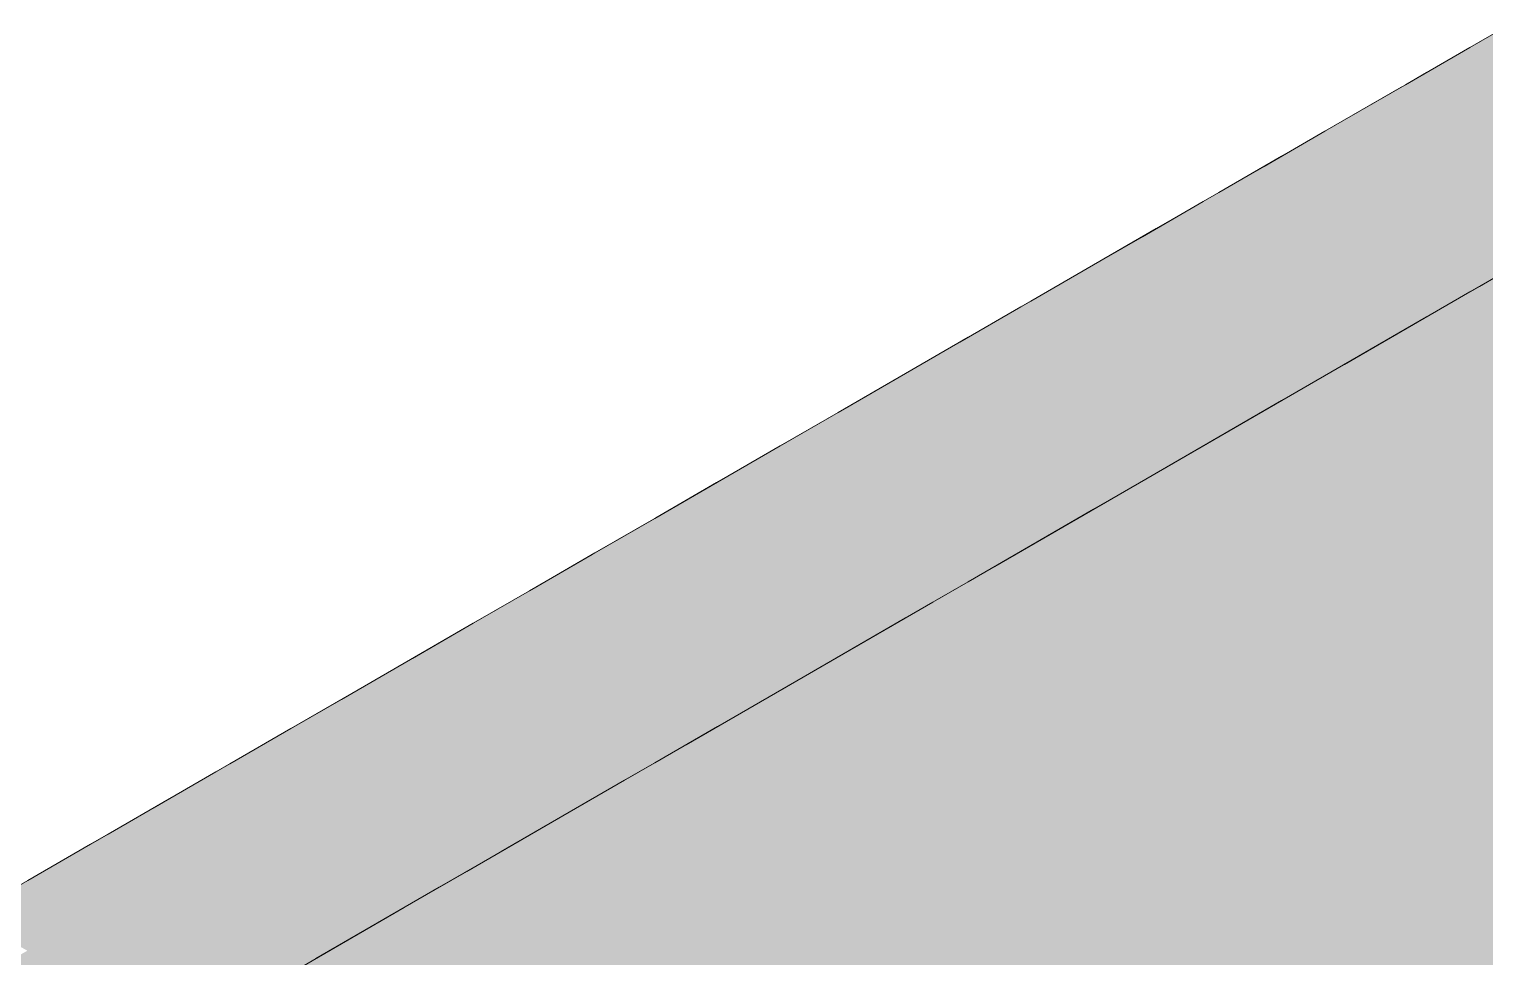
# Model space of a CAD drawing. Header units: metres. Extents: x 349021 to 349543, y 9281040 to 9281959.
# Drawn here: x 349202.327 to 349202.922, y 9281044.783 to 9281045.163 of the extents above; entities that cross this region are included whole.
import ezdxf

# ---------------------------------------------------------------- set-up
doc = ezdxf.new("R2010")
doc.units = ezdxf.units.M
doc.header["$LTSCALE"] = 0.25
doc.layers.add('ISO-3D', color=7, linetype='CONTINUOUS', lineweight=13)
doc.layers.add('ISO-3D-ARISTAS', color=250, linetype='CONTINUOUS', lineweight=13)

msp = doc.modelspace()

# ---------------------------------------------------------------- linework, layer by layer
at = {"layer": 'ISO-3D', "true_color": 0x8e8d88}
for points in [[(349202.94189, 9281045.145), (349202.91623, 9281045.13019), (349202.94189, 9281045.17), (349202.91623, 9281045.15519)], [(349202.91623, 9281045.13019), (349202.89057, 9281045.11537), (349202.91623, 9281045.15519), (349202.89057, 9281045.14037)], [(349202.94189, 9281045.12), (349202.91623, 9281045.10519), (349202.94189, 9281045.145), (349202.91623, 9281045.13019)], [(349202.89057, 9281045.11537), (349202.86491, 9281045.10056), (349202.89057, 9281045.14037), (349202.86491, 9281045.12556)], [(349202.91623, 9281045.10519), (349202.89057, 9281045.09037), (349202.91623, 9281045.13019), (349202.89057, 9281045.11537)], [(349202.86491, 9281045.10056), (349202.83925, 9281045.08574), (349202.86491, 9281045.12556), (349202.83925, 9281045.11074)], [(349202.94189, 9281045.095), (349202.91623, 9281045.08019), (349202.94189, 9281045.12), (349202.91623, 9281045.10519)], [(349202.89057, 9281045.09037), (349202.86491, 9281045.07556), (349202.89057, 9281045.11537), (349202.86491, 9281045.10056)], [(349202.83925, 9281045.08574), (349202.81359, 9281045.07093), (349202.83925, 9281045.11074), (349202.81359, 9281045.09593)], [(349202.86491, 9281045.07556), (349202.83925, 9281045.06074), (349202.86491, 9281045.10056), (349202.83925, 9281045.08574)], [(349202.91623, 9281045.08019), (349202.89057, 9281045.06537), (349202.91623, 9281045.10519), (349202.89057, 9281045.09037)], [(349202.81359, 9281045.07093), (349202.78793, 9281045.05611), (349202.81359, 9281045.09593), (349202.78793, 9281045.08111)], [(349202.94189, 9281045.07), (349202.91623, 9281045.05519), (349202.94189, 9281045.095), (349202.91623, 9281045.08019)], [(349202.89057, 9281045.06537), (349202.86491, 9281045.05056), (349202.89057, 9281045.09037), (349202.86491, 9281045.07556)], [(349202.83925, 9281045.06074), (349202.81359, 9281045.04593), (349202.83925, 9281045.08574), (349202.81359, 9281045.07093)], [(349202.78793, 9281045.05611), (349202.76227, 9281045.0413), (349202.78793, 9281045.08111), (349202.76227, 9281045.0663)], [(349202.91623, 9281045.05519), (349202.89057, 9281045.04037), (349202.91623, 9281045.08019), (349202.89057, 9281045.06537)], [(349202.81359, 9281045.04593), (349202.78793, 9281045.03111), (349202.81359, 9281045.07093), (349202.78793, 9281045.05611)], [(349202.86491, 9281045.05056), (349202.83925, 9281045.03574), (349202.86491, 9281045.07556), (349202.83925, 9281045.06074)], [(349202.76227, 9281045.0413), (349202.73661, 9281045.02648), (349202.76227, 9281045.0663), (349202.73661, 9281045.05148)], [(349202.89057, 9281045.04037), (349202.86491, 9281045.02556), (349202.89057, 9281045.06537), (349202.86491, 9281045.05056)], [(349202.83925, 9281045.03574), (349202.81359, 9281045.02093), (349202.83925, 9281045.06074), (349202.81359, 9281045.04593)], [(349202.78793, 9281045.03111), (349202.76227, 9281045.0163), (349202.78793, 9281045.05611), (349202.76227, 9281045.0413)], [(349202.73661, 9281045.02648), (349202.71095, 9281045.01167), (349202.73661, 9281045.05148), (349202.71095, 9281045.03667)], [(349202.81359, 9281045.02093), (349202.78793, 9281045.00611), (349202.81359, 9281045.04593), (349202.78793, 9281045.03111)], [(349202.86491, 9281045.02556), (349202.83925, 9281045.01074), (349202.86491, 9281045.05056), (349202.83925, 9281045.03574)], [(349202.76227, 9281045.0163), (349202.73661, 9281045.00148), (349202.76227, 9281045.0413), (349202.73661, 9281045.02648)], [(349202.71095, 9281045.01167), (349202.68529, 9281044.99685), (349202.71095, 9281045.03667), (349202.68529, 9281045.02185)], [(349202.83925, 9281045.01074), (349202.81359, 9281044.99593), (349202.83925, 9281045.03574), (349202.81359, 9281045.02093)], [(349202.78793, 9281045.00611), (349202.76227, 9281044.9913), (349202.78793, 9281045.03111), (349202.76227, 9281045.0163)], [(349202.73661, 9281045.00148), (349202.71095, 9281044.98667), (349202.73661, 9281045.02648), (349202.71095, 9281045.01167)], [(349202.68529, 9281044.99685), (349202.65963, 9281044.98204), (349202.68529, 9281045.02185), (349202.65963, 9281045.00704)], [(349202.76227, 9281044.9913), (349202.73661, 9281044.97648), (349202.76227, 9281045.0163), (349202.73661, 9281045.00148)], [(349202.81359, 9281044.99593), (349202.78793, 9281044.98111), (349202.81359, 9281045.02093), (349202.78793, 9281045.00611)], [(349202.71095, 9281044.98667), (349202.68529, 9281044.97185), (349202.71095, 9281045.01167), (349202.68529, 9281044.99685)], [(349202.65963, 9281044.98204), (349202.63397, 9281044.96722), (349202.65963, 9281045.00704), (349202.63397, 9281044.99222)], [(349202.78793, 9281044.98111), (349202.76227, 9281044.9663), (349202.78793, 9281045.00611), (349202.76227, 9281044.9913)], [(349202.73661, 9281044.97648), (349202.71095, 9281044.96167), (349202.73661, 9281045.00148), (349202.71095, 9281044.98667)], [(349202.68529, 9281044.97185), (349202.65963, 9281044.95704), (349202.68529, 9281044.99685), (349202.65963, 9281044.98204)], [(349202.63397, 9281044.96722), (349202.60831, 9281044.95241), (349202.63397, 9281044.99222), (349202.60831, 9281044.97741)], [(349202.71095, 9281044.96167), (349202.68529, 9281044.94685), (349202.71095, 9281044.98667), (349202.68529, 9281044.97185)], [(349202.76227, 9281044.9663), (349202.73661, 9281044.95148), (349202.76227, 9281044.9913), (349202.73661, 9281044.97648)], [(349202.65963, 9281044.95704), (349202.63397, 9281044.94222), (349202.65963, 9281044.98204), (349202.63397, 9281044.96722)], [(349202.60831, 9281044.95241), (349202.58265, 9281044.93759), (349202.60831, 9281044.97741), (349202.58265, 9281044.96259)], [(349202.73661, 9281044.95148), (349202.71095, 9281044.93667), (349202.73661, 9281044.97648), (349202.71095, 9281044.96167)], [(349202.68529, 9281044.94685), (349202.65963, 9281044.93204), (349202.68529, 9281044.97185), (349202.65963, 9281044.95704)], [(349202.58265, 9281044.93759), (349202.55699, 9281044.92278), (349202.58265, 9281044.96259), (349202.55699, 9281044.94778)], [(349202.63397, 9281044.94222), (349202.60831, 9281044.92741), (349202.63397, 9281044.96722), (349202.60831, 9281044.95241)], [(349202.65963, 9281044.93204), (349202.63397, 9281044.91722), (349202.65963, 9281044.95704), (349202.63397, 9281044.94222)], [(349202.71095, 9281044.93667), (349202.68529, 9281044.92185), (349202.71095, 9281044.96167), (349202.68529, 9281044.94685)], [(349202.60831, 9281044.92741), (349202.58265, 9281044.91259), (349202.60831, 9281044.95241), (349202.58265, 9281044.93759)], [(349202.55699, 9281044.92278), (349202.53133, 9281044.90796), (349202.55699, 9281044.94778), (349202.53133, 9281044.93296)], [(349202.68529, 9281044.92185), (349202.65963, 9281044.90704), (349202.68529, 9281044.94685), (349202.65963, 9281044.93204)], [(349202.63397, 9281044.91722), (349202.60831, 9281044.90241), (349202.63397, 9281044.94222), (349202.60831, 9281044.92741)], [(349202.53133, 9281044.90796), (349202.50567, 9281044.89315), (349202.53133, 9281044.93296), (349202.50567, 9281044.91815)], [(349202.58265, 9281044.91259), (349202.55699, 9281044.89778), (349202.58265, 9281044.93759), (349202.55699, 9281044.92278)], [(349202.60831, 9281044.90241), (349202.58265, 9281044.88759), (349202.60831, 9281044.92741), (349202.58265, 9281044.91259)], [(349202.65963, 9281044.90704), (349202.63397, 9281044.89222), (349202.65963, 9281044.93204), (349202.63397, 9281044.91722)], [(349202.55699, 9281044.89778), (349202.53133, 9281044.88296), (349202.55699, 9281044.92278), (349202.53133, 9281044.90796)], [(349202.50567, 9281044.89315), (349202.48001, 9281044.87833), (349202.50567, 9281044.91815), (349202.48001, 9281044.90333)], [(349202.63397, 9281044.89222), (349202.60831, 9281044.87741), (349202.63397, 9281044.91722), (349202.60831, 9281044.90241)], [(349202.58265, 9281044.88759), (349202.55699, 9281044.87278), (349202.58265, 9281044.91259), (349202.55699, 9281044.89778)], [(349202.48001, 9281044.87833), (349202.45435, 9281044.86352), (349202.48001, 9281044.90333), (349202.45435, 9281044.88852)], [(349202.53133, 9281044.88296), (349202.50567, 9281044.86815), (349202.53133, 9281044.90796), (349202.50567, 9281044.89315)], [(349202.55699, 9281044.87278), (349202.53133, 9281044.85796), (349202.55699, 9281044.89778), (349202.53133, 9281044.88296)], [(349202.60831, 9281044.87741), (349202.58265, 9281044.86259), (349202.60831, 9281044.90241), (349202.58265, 9281044.88759)], [(349202.50567, 9281044.86815), (349202.48001, 9281044.85333), (349202.50567, 9281044.89315), (349202.48001, 9281044.87833)], [(349202.45435, 9281044.86352), (349202.42869, 9281044.8487), (349202.45435, 9281044.88852), (349202.42869, 9281044.8737)], [(349202.58265, 9281044.86259), (349202.55699, 9281044.84778), (349202.58265, 9281044.88759), (349202.55699, 9281044.87278)], [(349202.53133, 9281044.85796), (349202.50567, 9281044.84315), (349202.53133, 9281044.88296), (349202.50567, 9281044.86815)], [(349202.42869, 9281044.8487), (349202.40303, 9281044.83389), (349202.42869, 9281044.8737), (349202.40303, 9281044.85889)], [(349202.48001, 9281044.85333), (349202.45435, 9281044.83852), (349202.48001, 9281044.87833), (349202.45435, 9281044.86352)], [(349202.50567, 9281044.84315), (349202.48001, 9281044.82833), (349202.50567, 9281044.86815), (349202.48001, 9281044.85333)], [(349202.55699, 9281044.84778), (349202.53133, 9281044.83296), (349202.55699, 9281044.87278), (349202.53133, 9281044.85796)], [(349202.45435, 9281044.83852), (349202.42869, 9281044.8237), (349202.45435, 9281044.86352), (349202.42869, 9281044.8487)], [(349202.40303, 9281044.83389), (349202.37737, 9281044.81907), (349202.40303, 9281044.85889), (349202.37737, 9281044.84407)], [(349202.53133, 9281044.83296), (349202.50567, 9281044.81815), (349202.53133, 9281044.85796), (349202.50567, 9281044.84315)], [(349202.48001, 9281044.82833), (349202.45435, 9281044.81352), (349202.48001, 9281044.85333), (349202.45435, 9281044.83852)], [(349202.37737, 9281044.81907), (349202.35171, 9281044.80426), (349202.37737, 9281044.84407), (349202.35171, 9281044.82926)], [(349202.42869, 9281044.8237), (349202.40303, 9281044.80889), (349202.42869, 9281044.8487), (349202.40303, 9281044.83389)], [(349202.45435, 9281044.81352), (349202.42869, 9281044.7987), (349202.45435, 9281044.83852), (349202.42869, 9281044.8237)], [(349202.50567, 9281044.81815), (349202.48001, 9281044.80333), (349202.50567, 9281044.84315), (349202.48001, 9281044.82833)], [(349202.40303, 9281044.80889), (349202.37737, 9281044.79407), (349202.40303, 9281044.83389), (349202.37737, 9281044.81907)], [(349202.35171, 9281044.80426), (349202.32605, 9281044.78944), (349202.35171, 9281044.82926), (349202.32605, 9281044.81444)], [(349202.48001, 9281044.80333), (349202.45435, 9281044.78852), (349202.48001, 9281044.82833), (349202.45435, 9281044.81352)], [(349202.42869, 9281044.7987), (349202.40303, 9281044.78389), (349202.42869, 9281044.8237), (349202.40303, 9281044.80889)], [(349202.37737, 9281044.79407), (349202.35171, 9281044.77926), (349202.37737, 9281044.81907), (349202.35171, 9281044.80426)], [(349202.45435, 9281044.78852), (349202.42869, 9281044.7737), (349202.45435, 9281044.81352), (349202.42869, 9281044.7987)], [(349202.40303, 9281044.78389), (349202.37737, 9281044.76907), (349202.40303, 9281044.80889), (349202.37737, 9281044.79407)], [(349202.35171, 9281044.77926), (349202.32605, 9281044.76444), (349202.35171, 9281044.80426), (349202.32605, 9281044.78944)], [(349202.42869, 9281044.7737), (349202.40303, 9281044.75889), (349202.42869, 9281044.7987), (349202.40303, 9281044.78389)], [(349202.37737, 9281044.76907), (349202.35171, 9281044.75426), (349202.37737, 9281044.79407), (349202.35171, 9281044.77926)], [(349202.40303, 9281044.75889), (349202.37737, 9281044.74407), (349202.40303, 9281044.78389), (349202.37737, 9281044.76907)]]:
    msp.add_solid(points, dxfattribs=at)
at = {"layer": 'ISO-3D', "true_color": 0xb0aea8}
for points in [[(349202.94808, 9281045.145), (349202.92333, 9281045.13071), (349202.92333, 9281045.15929), (349202.89859, 9281045.145)], [(349202.92333, 9281045.13071), (349202.91467, 9281045.12571), (349202.89859, 9281045.145), (349202.88993, 9281045.14)], [(349202.91192, 9281045.12413), (349202.8968, 9281045.1154), (349202.88718, 9281045.13841), (349202.87206, 9281045.12968)], [(349202.91467, 9281045.12571), (349202.91192, 9281045.12413), (349202.88993, 9281045.14), (349202.88718, 9281045.13841)], [(349202.8968, 9281045.1154), (349202.88168, 9281045.10666), (349202.87206, 9281045.12968), (349202.85693, 9281045.12095)], [(349202.94808, 9281045.11643), (349202.93942, 9281045.11143), (349202.92333, 9281045.13071), (349202.91467, 9281045.12571)], [(349202.93667, 9281045.10984), (349202.92154, 9281045.10111), (349202.91192, 9281045.12413), (349202.8968, 9281045.1154)], [(349202.93942, 9281045.11143), (349202.93667, 9281045.10984), (349202.91467, 9281045.12571), (349202.91192, 9281045.12413)], [(349202.88168, 9281045.10666), (349202.85678, 9281045.09229), (349202.85693, 9281045.12095), (349202.83203, 9281045.10657)], [(349202.92154, 9281045.10111), (349202.90642, 9281045.09238), (349202.8968, 9281045.1154), (349202.88168, 9281045.10666)], [(349202.85678, 9281045.09229), (349202.83188, 9281045.07791), (349202.83203, 9281045.10657), (349202.80713, 9281045.0922)], [(349202.90642, 9281045.09238), (349202.88152, 9281045.078), (349202.88168, 9281045.10666), (349202.85678, 9281045.09229)], [(349202.96141, 9281045.09556), (349202.94629, 9281045.08682), (349202.93667, 9281045.10984), (349202.92154, 9281045.10111)], [(349202.94629, 9281045.08682), (349202.93116, 9281045.07809), (349202.92154, 9281045.10111), (349202.90642, 9281045.09238)], [(349202.83188, 9281045.07791), (349202.80698, 9281045.06354), (349202.80713, 9281045.0922), (349202.78223, 9281045.07782)], [(349202.88152, 9281045.078), (349202.85662, 9281045.06363), (349202.85678, 9281045.09229), (349202.83188, 9281045.07791)], [(349202.93116, 9281045.07809), (349202.90626, 9281045.06372), (349202.90642, 9281045.09238), (349202.88152, 9281045.078)], [(349202.80698, 9281045.06354), (349202.78208, 9281045.04916), (349202.78223, 9281045.07782), (349202.75733, 9281045.06345)], [(349202.85662, 9281045.06363), (349202.83172, 9281045.04925), (349202.83188, 9281045.07791), (349202.80698, 9281045.06354)], [(349202.90626, 9281045.06372), (349202.88136, 9281045.04934), (349202.88152, 9281045.078), (349202.85662, 9281045.06363)], [(349202.95591, 9281045.06381), (349202.93101, 9281045.04943), (349202.93116, 9281045.07809), (349202.90626, 9281045.06372)], [(349202.96787, 9281045.055), (349202.94622, 9281045.0425), (349202.94189, 9281045.07), (349202.92024, 9281045.0575)], [(349202.78208, 9281045.04916), (349202.75718, 9281045.03478), (349202.75733, 9281045.06345), (349202.73243, 9281045.04907)], [(349202.83172, 9281045.04925), (349202.80682, 9281045.03487), (349202.80698, 9281045.06354), (349202.78208, 9281045.04916)], [(349202.88136, 9281045.04934), (349202.85646, 9281045.03496), (349202.85662, 9281045.06363), (349202.83172, 9281045.04925)], [(349202.93101, 9281045.04943), (349202.90611, 9281045.03505), (349202.90626, 9281045.06372), (349202.88136, 9281045.04934)], [(349202.94622, 9281045.0425), (349202.92457, 9281045.03), (349202.92024, 9281045.0575), (349202.89859, 9281045.045)], [(349202.75718, 9281045.03478), (349202.73228, 9281045.02041), (349202.73243, 9281045.04907), (349202.70753, 9281045.03469)], [(349202.80682, 9281045.03487), (349202.78192, 9281045.0205), (349202.78208, 9281045.04916), (349202.75718, 9281045.03478)], [(349202.85646, 9281045.03496), (349202.83156, 9281045.02059), (349202.83172, 9281045.04925), (349202.80682, 9281045.03487)], [(349202.90611, 9281045.03505), (349202.88121, 9281045.02068), (349202.88136, 9281045.04934), (349202.85646, 9281045.03496)], [(349202.95575, 9281045.03515), (349202.93085, 9281045.02077), (349202.93101, 9281045.04943), (349202.90611, 9281045.03505)], [(349202.92457, 9281045.03), (349202.89931, 9281045.01542), (349202.89859, 9281045.045), (349202.87333, 9281045.03042)], [(349202.73228, 9281045.02041), (349202.70738, 9281045.00603), (349202.70753, 9281045.03469), (349202.68263, 9281045.02032)], [(349202.78192, 9281045.0205), (349202.75702, 9281045.00612), (349202.75718, 9281045.03478), (349202.73228, 9281045.02041)], [(349202.83156, 9281045.02059), (349202.80666, 9281045.00621), (349202.80682, 9281045.03487), (349202.78192, 9281045.0205)], [(349202.88121, 9281045.02068), (349202.85631, 9281045.0063), (349202.85646, 9281045.03496), (349202.83156, 9281045.02059)], [(349202.93085, 9281045.02077), (349202.90595, 9281045.00639), (349202.90611, 9281045.03505), (349202.88121, 9281045.02068)], [(349202.89931, 9281045.01542), (349202.87405, 9281045.00083), (349202.87333, 9281045.03042), (349202.84807, 9281045.01583)], [(349202.95055, 9281045.015), (349202.92529, 9281045.00042), (349202.92457, 9281045.03), (349202.89931, 9281045.01542)], [(349202.70738, 9281045.00603), (349202.68248, 9281044.99165), (349202.68263, 9281045.02032), (349202.65773, 9281045.00594)], [(349202.75702, 9281045.00612), (349202.73212, 9281044.99175), (349202.73228, 9281045.02041), (349202.70738, 9281045.00603)], [(349202.80666, 9281045.00621), (349202.78176, 9281044.99184), (349202.78192, 9281045.0205), (349202.75702, 9281045.00612)], [(349202.85631, 9281045.0063), (349202.83141, 9281044.99193), (349202.83156, 9281045.02059), (349202.80666, 9281045.00621)], [(349202.90595, 9281045.00639), (349202.88105, 9281044.99202), (349202.88121, 9281045.02068), (349202.85631, 9281045.0063)], [(349202.95559, 9281045.00648), (349202.93069, 9281044.99211), (349202.93085, 9281045.02077), (349202.90595, 9281045.00639)], [(349202.87405, 9281045.00083), (349202.84879, 9281044.98625), (349202.84807, 9281045.01583), (349202.82281, 9281045.00125)], [(349202.92529, 9281045.00042), (349202.90003, 9281044.98583), (349202.89931, 9281045.01542), (349202.87405, 9281045.00083)], [(349202.68248, 9281044.99165), (349202.65757, 9281044.97728), (349202.65773, 9281045.00594), (349202.63283, 9281044.99156)], [(349202.73212, 9281044.99175), (349202.70722, 9281044.97737), (349202.70738, 9281045.00603), (349202.68248, 9281044.99165)], [(349202.78176, 9281044.99184), (349202.75686, 9281044.97746), (349202.75702, 9281045.00612), (349202.73212, 9281044.99175)], [(349202.83141, 9281044.99193), (349202.80651, 9281044.97755), (349202.80666, 9281045.00621), (349202.78176, 9281044.99184)], [(349202.88105, 9281044.99202), (349202.85615, 9281044.97764), (349202.85631, 9281045.0063), (349202.83141, 9281044.99193)], [(349202.93069, 9281044.99211), (349202.90579, 9281044.97773), (349202.90595, 9281045.00639), (349202.88105, 9281044.99202)], [(349202.84879, 9281044.98625), (349202.82353, 9281044.97167), (349202.82281, 9281045.00125), (349202.79755, 9281044.98667)], [(349202.90003, 9281044.98583), (349202.87477, 9281044.97125), (349202.87405, 9281045.00083), (349202.84879, 9281044.98625)], [(349202.95127, 9281044.98542), (349202.92601, 9281044.97083), (349202.92529, 9281045.00042), (349202.90003, 9281044.98583)], [(349202.65757, 9281044.97728), (349202.63267, 9281044.9629), (349202.63283, 9281044.99156), (349202.60793, 9281044.97719)], [(349202.70722, 9281044.97737), (349202.68232, 9281044.96299), (349202.68248, 9281044.99165), (349202.65757, 9281044.97728)], [(349202.75686, 9281044.97746), (349202.73196, 9281044.96308), (349202.73212, 9281044.99175), (349202.70722, 9281044.97737)], [(349202.80651, 9281044.97755), (349202.78161, 9281044.96317), (349202.78176, 9281044.99184), (349202.75686, 9281044.97746)], [(349202.82353, 9281044.97167), (349202.79828, 9281044.95708), (349202.79755, 9281044.98667), (349202.77229, 9281044.97208)], [(349202.85615, 9281044.97764), (349202.83125, 9281044.96326), (349202.83141, 9281044.99193), (349202.80651, 9281044.97755)], [(349202.90579, 9281044.97773), (349202.88089, 9281044.96335), (349202.88105, 9281044.99202), (349202.85615, 9281044.97764)], [(349202.95544, 9281044.97782), (349202.93054, 9281044.96345), (349202.93069, 9281044.99211), (349202.90579, 9281044.97773)], [(349202.87477, 9281044.97125), (349202.84952, 9281044.95667), (349202.84879, 9281044.98625), (349202.82353, 9281044.97167)], [(349202.92601, 9281044.97083), (349202.90075, 9281044.95625), (349202.90003, 9281044.98583), (349202.87477, 9281044.97125)], [(349202.63267, 9281044.9629), (349202.60777, 9281044.94853), (349202.60793, 9281044.97719), (349202.58303, 9281044.96281)], [(349202.68232, 9281044.96299), (349202.65742, 9281044.94862), (349202.65757, 9281044.97728), (349202.63267, 9281044.9629)], [(349202.73196, 9281044.96308), (349202.70706, 9281044.94871), (349202.70722, 9281044.97737), (349202.68232, 9281044.96299)], [(349202.78161, 9281044.96317), (349202.75671, 9281044.9488), (349202.75686, 9281044.97746), (349202.73196, 9281044.96308)], [(349202.83125, 9281044.96326), (349202.80635, 9281044.94889), (349202.80651, 9281044.97755), (349202.78161, 9281044.96317)], [(349202.88089, 9281044.96335), (349202.85599, 9281044.94898), (349202.85615, 9281044.97764), (349202.83125, 9281044.96326)], [(349202.93054, 9281044.96345), (349202.90564, 9281044.94907), (349202.90579, 9281044.97773), (349202.88089, 9281044.96335)], [(349202.79828, 9281044.95708), (349202.77302, 9281044.9425), (349202.77229, 9281044.97208), (349202.74704, 9281044.9575)], [(349202.84952, 9281044.95667), (349202.82426, 9281044.94208), (349202.82353, 9281044.97167), (349202.79828, 9281044.95708)], [(349202.90075, 9281044.95625), (349202.8755, 9281044.94167), (349202.87477, 9281044.97125), (349202.84952, 9281044.95667)], [(349202.95199, 9281044.95583), (349202.92674, 9281044.94125), (349202.92601, 9281044.97083), (349202.90075, 9281044.95625)], [(349202.60777, 9281044.94853), (349202.58287, 9281044.93415), (349202.58303, 9281044.96281), (349202.55813, 9281044.94844)], [(349202.65742, 9281044.94862), (349202.63252, 9281044.93424), (349202.63267, 9281044.9629), (349202.60777, 9281044.94853)], [(349202.70706, 9281044.94871), (349202.68216, 9281044.93433), (349202.68232, 9281044.96299), (349202.65742, 9281044.94862)], [(349202.75671, 9281044.9488), (349202.73181, 9281044.93442), (349202.73196, 9281044.96308), (349202.70706, 9281044.94871)], [(349202.80635, 9281044.94889), (349202.78145, 9281044.93451), (349202.78161, 9281044.96317), (349202.75671, 9281044.9488)], [(349202.85599, 9281044.94898), (349202.83109, 9281044.9346), (349202.83125, 9281044.96326), (349202.80635, 9281044.94889)], [(349202.90564, 9281044.94907), (349202.88074, 9281044.93469), (349202.88089, 9281044.96335), (349202.85599, 9281044.94898)], [(349202.95528, 9281044.94916), (349202.93038, 9281044.93478), (349202.93054, 9281044.96345), (349202.90564, 9281044.94907)], [(349202.77302, 9281044.9425), (349202.74776, 9281044.92792), (349202.74704, 9281044.9575), (349202.72178, 9281044.94292)], [(349202.82426, 9281044.94208), (349202.799, 9281044.9275), (349202.79828, 9281044.95708), (349202.77302, 9281044.9425)], [(349202.8755, 9281044.94167), (349202.85024, 9281044.92708), (349202.84952, 9281044.95667), (349202.82426, 9281044.94208)], [(349202.92674, 9281044.94125), (349202.90148, 9281044.92667), (349202.90075, 9281044.95625), (349202.8755, 9281044.94167)], [(349202.58287, 9281044.93415), (349202.55797, 9281044.91977), (349202.55813, 9281044.94844), (349202.53323, 9281044.93406)], [(349202.63252, 9281044.93424), (349202.60762, 9281044.91986), (349202.60777, 9281044.94853), (349202.58287, 9281044.93415)], [(349202.68216, 9281044.93433), (349202.65726, 9281044.91995), (349202.65742, 9281044.94862), (349202.63252, 9281044.93424)], [(349202.73181, 9281044.93442), (349202.70691, 9281044.92005), (349202.70706, 9281044.94871), (349202.68216, 9281044.93433)], [(349202.78145, 9281044.93451), (349202.75655, 9281044.92014), (349202.75671, 9281044.9488), (349202.73181, 9281044.93442)], [(349202.83109, 9281044.9346), (349202.80619, 9281044.92023), (349202.80635, 9281044.94889), (349202.78145, 9281044.93451)], [(349202.88074, 9281044.93469), (349202.85584, 9281044.92032), (349202.85599, 9281044.94898), (349202.83109, 9281044.9346)], [(349202.93038, 9281044.93478), (349202.90548, 9281044.92041), (349202.90564, 9281044.94907), (349202.88074, 9281044.93469)], [(349202.74776, 9281044.92792), (349202.7225, 9281044.91333), (349202.72178, 9281044.94292), (349202.69652, 9281044.92833)], [(349202.799, 9281044.9275), (349202.77374, 9281044.91292), (349202.77302, 9281044.9425), (349202.74776, 9281044.92792)], [(349202.85024, 9281044.92708), (349202.82498, 9281044.9125), (349202.82426, 9281044.94208), (349202.799, 9281044.9275)], [(349202.90148, 9281044.92667), (349202.87622, 9281044.91208), (349202.8755, 9281044.94167), (349202.85024, 9281044.92708)], [(349202.95272, 9281044.92625), (349202.92746, 9281044.91167), (349202.92674, 9281044.94125), (349202.90148, 9281044.92667)], [(349202.55797, 9281044.91977), (349202.53307, 9281044.9054), (349202.53323, 9281044.93406), (349202.50833, 9281044.91968)], [(349202.60762, 9281044.91986), (349202.58272, 9281044.90549), (349202.58287, 9281044.93415), (349202.55797, 9281044.91977)], [(349202.65726, 9281044.91995), (349202.63236, 9281044.90558), (349202.63252, 9281044.93424), (349202.60762, 9281044.91986)], [(349202.70691, 9281044.92005), (349202.68201, 9281044.90567), (349202.68216, 9281044.93433), (349202.65726, 9281044.91995)], [(349202.75655, 9281044.92014), (349202.73165, 9281044.90576), (349202.73181, 9281044.93442), (349202.70691, 9281044.92005)], [(349202.80619, 9281044.92023), (349202.78129, 9281044.90585), (349202.78145, 9281044.93451), (349202.75655, 9281044.92014)], [(349202.85584, 9281044.92032), (349202.83094, 9281044.90594), (349202.83109, 9281044.9346), (349202.80619, 9281044.92023)], [(349202.90548, 9281044.92041), (349202.88058, 9281044.90603), (349202.88074, 9281044.93469), (349202.85584, 9281044.92032)], [(349202.95512, 9281044.9205), (349202.93022, 9281044.90612), (349202.93038, 9281044.93478), (349202.90548, 9281044.92041)], [(349202.7225, 9281044.91333), (349202.69724, 9281044.89875), (349202.69652, 9281044.92833), (349202.67126, 9281044.91375)], [(349202.77374, 9281044.91292), (349202.74848, 9281044.89833), (349202.74776, 9281044.92792), (349202.7225, 9281044.91333)], [(349202.82498, 9281044.9125), (349202.79972, 9281044.89792), (349202.799, 9281044.9275), (349202.77374, 9281044.91292)], [(349202.87622, 9281044.91208), (349202.85096, 9281044.8975), (349202.85024, 9281044.92708), (349202.82498, 9281044.9125)], [(349202.92746, 9281044.91167), (349202.9022, 9281044.89708), (349202.90148, 9281044.92667), (349202.87622, 9281044.91208)], [(349202.53307, 9281044.9054), (349202.50817, 9281044.89102), (349202.50833, 9281044.91968), (349202.48343, 9281044.90531)], [(349202.58272, 9281044.90549), (349202.55782, 9281044.89111), (349202.55797, 9281044.91977), (349202.53307, 9281044.9054)], [(349202.63236, 9281044.90558), (349202.60746, 9281044.8912), (349202.60762, 9281044.91986), (349202.58272, 9281044.90549)], [(349202.68201, 9281044.90567), (349202.6571, 9281044.89129), (349202.65726, 9281044.91995), (349202.63236, 9281044.90558)], [(349202.73165, 9281044.90576), (349202.70675, 9281044.89138), (349202.70691, 9281044.92005), (349202.68201, 9281044.90567)], [(349202.78129, 9281044.90585), (349202.75639, 9281044.89147), (349202.75655, 9281044.92014), (349202.73165, 9281044.90576)], [(349202.83094, 9281044.90594), (349202.80604, 9281044.89156), (349202.80619, 9281044.92023), (349202.78129, 9281044.90585)], [(349202.88058, 9281044.90603), (349202.85568, 9281044.89165), (349202.85584, 9281044.92032), (349202.83094, 9281044.90594)], [(349202.93022, 9281044.90612), (349202.90532, 9281044.89175), (349202.90548, 9281044.92041), (349202.88058, 9281044.90603)], [(349202.69724, 9281044.89875), (349202.67198, 9281044.88417), (349202.67126, 9281044.91375), (349202.646, 9281044.89917)], [(349202.74848, 9281044.89833), (349202.72322, 9281044.88375), (349202.7225, 9281044.91333), (349202.69724, 9281044.89875)], [(349202.79972, 9281044.89792), (349202.77446, 9281044.88333), (349202.77374, 9281044.91292), (349202.74848, 9281044.89833)], [(349202.85096, 9281044.8975), (349202.8257, 9281044.88292), (349202.82498, 9281044.9125), (349202.79972, 9281044.89792)], [(349202.9022, 9281044.89708), (349202.87694, 9281044.8825), (349202.87622, 9281044.91208), (349202.85096, 9281044.8975)], [(349202.95344, 9281044.89667), (349202.92818, 9281044.88208), (349202.92746, 9281044.91167), (349202.9022, 9281044.89708)], [(349202.50817, 9281044.89102), (349202.48327, 9281044.87665), (349202.48343, 9281044.90531), (349202.45853, 9281044.89093)], [(349202.55782, 9281044.89111), (349202.53292, 9281044.87674), (349202.53307, 9281044.9054), (349202.50817, 9281044.89102)], [(349202.60746, 9281044.8912), (349202.58256, 9281044.87683), (349202.58272, 9281044.90549), (349202.55782, 9281044.89111)], [(349202.6571, 9281044.89129), (349202.6322, 9281044.87692), (349202.63236, 9281044.90558), (349202.60746, 9281044.8912)], [(349202.70675, 9281044.89138), (349202.68185, 9281044.87701), (349202.68201, 9281044.90567), (349202.6571, 9281044.89129)], [(349202.75639, 9281044.89147), (349202.73149, 9281044.8771), (349202.73165, 9281044.90576), (349202.70675, 9281044.89138)], [(349202.80604, 9281044.89156), (349202.78114, 9281044.87719), (349202.78129, 9281044.90585), (349202.75639, 9281044.89147)], [(349202.85568, 9281044.89165), (349202.83078, 9281044.87728), (349202.83094, 9281044.90594), (349202.80604, 9281044.89156)], [(349202.90532, 9281044.89175), (349202.88042, 9281044.87737), (349202.88058, 9281044.90603), (349202.85568, 9281044.89165)], [(349202.95497, 9281044.89184), (349202.93007, 9281044.87746), (349202.93022, 9281044.90612), (349202.90532, 9281044.89175)], [(349202.67198, 9281044.88417), (349202.64672, 9281044.86958), (349202.646, 9281044.89917), (349202.62074, 9281044.88458)], [(349202.72322, 9281044.88375), (349202.69796, 9281044.86917), (349202.69724, 9281044.89875), (349202.67198, 9281044.88417)], [(349202.77446, 9281044.88333), (349202.7492, 9281044.86875), (349202.74848, 9281044.89833), (349202.72322, 9281044.88375)], [(349202.8257, 9281044.88292), (349202.80044, 9281044.86833), (349202.79972, 9281044.89792), (349202.77446, 9281044.88333)], [(349202.87694, 9281044.8825), (349202.85168, 9281044.86792), (349202.85096, 9281044.8975), (349202.8257, 9281044.88292)], [(349202.92818, 9281044.88208), (349202.90292, 9281044.8675), (349202.9022, 9281044.89708), (349202.87694, 9281044.8825)], [(349202.53292, 9281044.87674), (349202.50802, 9281044.86236), (349202.50817, 9281044.89102), (349202.48327, 9281044.87665)], [(349202.58256, 9281044.87683), (349202.55766, 9281044.86245), (349202.55782, 9281044.89111), (349202.53292, 9281044.87674)], [(349202.6322, 9281044.87692), (349202.6073, 9281044.86254), (349202.60746, 9281044.8912), (349202.58256, 9281044.87683)], [(349202.68185, 9281044.87701), (349202.65695, 9281044.86263), (349202.6571, 9281044.89129), (349202.6322, 9281044.87692)], [(349202.73149, 9281044.8771), (349202.70659, 9281044.86272), (349202.70675, 9281044.89138), (349202.68185, 9281044.87701)], [(349202.78114, 9281044.87719), (349202.75624, 9281044.86281), (349202.75639, 9281044.89147), (349202.73149, 9281044.8771)], [(349202.83078, 9281044.87728), (349202.80588, 9281044.8629), (349202.80604, 9281044.89156), (349202.78114, 9281044.87719)], [(349202.88042, 9281044.87737), (349202.85552, 9281044.86299), (349202.85568, 9281044.89165), (349202.83078, 9281044.87728)], [(349202.93007, 9281044.87746), (349202.90517, 9281044.86308), (349202.90532, 9281044.89175), (349202.88042, 9281044.87737)], [(349202.48327, 9281044.87665), (349202.45837, 9281044.86227), (349202.45853, 9281044.89093), (349202.43363, 9281044.87655)], [(349202.64672, 9281044.86958), (349202.62146, 9281044.855), (349202.62074, 9281044.88458), (349202.59548, 9281044.87)], [(349202.69796, 9281044.86917), (349202.6727, 9281044.85458), (349202.67198, 9281044.88417), (349202.64672, 9281044.86958)], [(349202.7492, 9281044.86875), (349202.72394, 9281044.85417), (349202.72322, 9281044.88375), (349202.69796, 9281044.86917)], [(349202.80044, 9281044.86833), (349202.77518, 9281044.85375), (349202.77446, 9281044.88333), (349202.7492, 9281044.86875)], [(349202.85168, 9281044.86792), (349202.82642, 9281044.85333), (349202.8257, 9281044.88292), (349202.80044, 9281044.86833)], [(349202.90292, 9281044.8675), (349202.87766, 9281044.85292), (349202.87694, 9281044.8825), (349202.85168, 9281044.86792)], [(349202.95416, 9281044.86708), (349202.9289, 9281044.8525), (349202.92818, 9281044.88208), (349202.90292, 9281044.8675)], [(349202.45837, 9281044.86227), (349202.43347, 9281044.84789), (349202.43363, 9281044.87655), (349202.40873, 9281044.86218)], [(349202.50802, 9281044.86236), (349202.48312, 9281044.84798), (349202.48327, 9281044.87665), (349202.45837, 9281044.86227)], [(349202.55766, 9281044.86245), (349202.53276, 9281044.84807), (349202.53292, 9281044.87674), (349202.50802, 9281044.86236)], [(349202.6073, 9281044.86254), (349202.5824, 9281044.84816), (349202.58256, 9281044.87683), (349202.55766, 9281044.86245)], [(349202.65695, 9281044.86263), (349202.63205, 9281044.84825), (349202.6322, 9281044.87692), (349202.6073, 9281044.86254)], [(349202.70659, 9281044.86272), (349202.68169, 9281044.84835), (349202.68185, 9281044.87701), (349202.65695, 9281044.86263)], [(349202.75624, 9281044.86281), (349202.73134, 9281044.84844), (349202.73149, 9281044.8771), (349202.70659, 9281044.86272)], [(349202.80588, 9281044.8629), (349202.78098, 9281044.84853), (349202.78114, 9281044.87719), (349202.75624, 9281044.86281)], [(349202.85552, 9281044.86299), (349202.83062, 9281044.84862), (349202.83078, 9281044.87728), (349202.80588, 9281044.8629)], [(349202.90517, 9281044.86308), (349202.88027, 9281044.84871), (349202.88042, 9281044.87737), (349202.85552, 9281044.86299)], [(349202.95481, 9281044.86317), (349202.92991, 9281044.8488), (349202.93007, 9281044.87746), (349202.90517, 9281044.86308)], [(349202.62146, 9281044.855), (349202.5962, 9281044.84042), (349202.59548, 9281044.87), (349202.57022, 9281044.85542)], [(349202.6727, 9281044.85458), (349202.64744, 9281044.84), (349202.64672, 9281044.86958), (349202.62146, 9281044.855)], [(349202.72394, 9281044.85417), (349202.69868, 9281044.83958), (349202.69796, 9281044.86917), (349202.6727, 9281044.85458)], [(349202.77518, 9281044.85375), (349202.74992, 9281044.83917), (349202.7492, 9281044.86875), (349202.72394, 9281044.85417)], [(349202.82642, 9281044.85333), (349202.80116, 9281044.83875), (349202.80044, 9281044.86833), (349202.77518, 9281044.85375)], [(349202.87766, 9281044.85292), (349202.8524, 9281044.83833), (349202.85168, 9281044.86792), (349202.82642, 9281044.85333)], [(349202.9289, 9281044.8525), (349202.90364, 9281044.83792), (349202.90292, 9281044.8675), (349202.87766, 9281044.85292)], [(349202.43347, 9281044.84789), (349202.40857, 9281044.83352), (349202.40873, 9281044.86218), (349202.38383, 9281044.8478)], [(349202.48312, 9281044.84798), (349202.45822, 9281044.83361), (349202.45837, 9281044.86227), (349202.43347, 9281044.84789)], [(349202.53276, 9281044.84807), (349202.50786, 9281044.8337), (349202.50802, 9281044.86236), (349202.48312, 9281044.84798)], [(349202.5824, 9281044.84816), (349202.5575, 9281044.83379), (349202.55766, 9281044.86245), (349202.53276, 9281044.84807)], [(349202.63205, 9281044.84825), (349202.60715, 9281044.83388), (349202.6073, 9281044.86254), (349202.5824, 9281044.84816)], [(349202.68169, 9281044.84835), (349202.65679, 9281044.83397), (349202.65695, 9281044.86263), (349202.63205, 9281044.84825)], [(349202.73134, 9281044.84844), (349202.70644, 9281044.83406), (349202.70659, 9281044.86272), (349202.68169, 9281044.84835)], [(349202.78098, 9281044.84853), (349202.75608, 9281044.83415), (349202.75624, 9281044.86281), (349202.73134, 9281044.84844)], [(349202.83062, 9281044.84862), (349202.80572, 9281044.83424), (349202.80588, 9281044.8629), (349202.78098, 9281044.84853)], [(349202.88027, 9281044.84871), (349202.85537, 9281044.83433), (349202.85552, 9281044.86299), (349202.83062, 9281044.84862)], [(349202.92991, 9281044.8488), (349202.90501, 9281044.83442), (349202.90517, 9281044.86308), (349202.88027, 9281044.84871)], [(349202.5962, 9281044.84042), (349202.57094, 9281044.82583), (349202.57022, 9281044.85542), (349202.54496, 9281044.84083)], [(349202.64744, 9281044.84), (349202.62218, 9281044.82542), (349202.62146, 9281044.855), (349202.5962, 9281044.84042)], [(349202.69868, 9281044.83958), (349202.67342, 9281044.825), (349202.6727, 9281044.85458), (349202.64744, 9281044.84)], [(349202.74992, 9281044.83917), (349202.72466, 9281044.82458), (349202.72394, 9281044.85417), (349202.69868, 9281044.83958)], [(349202.80116, 9281044.83875), (349202.7759, 9281044.82417), (349202.77518, 9281044.85375), (349202.74992, 9281044.83917)], [(349202.8524, 9281044.83833), (349202.82714, 9281044.82375), (349202.82642, 9281044.85333), (349202.80116, 9281044.83875)], [(349202.90364, 9281044.83792), (349202.87838, 9281044.82333), (349202.87766, 9281044.85292), (349202.8524, 9281044.83833)], [(349202.95488, 9281044.8375), (349202.92962, 9281044.82292), (349202.9289, 9281044.8525), (349202.90364, 9281044.83792)], [(349202.40857, 9281044.83352), (349202.38367, 9281044.81914), (349202.38383, 9281044.8478), (349202.35893, 9281044.83343)], [(349202.45822, 9281044.83361), (349202.43332, 9281044.81923), (349202.43347, 9281044.84789), (349202.40857, 9281044.83352)], [(349202.50786, 9281044.8337), (349202.48296, 9281044.81932), (349202.48312, 9281044.84798), (349202.45822, 9281044.83361)], [(349202.5575, 9281044.83379), (349202.5326, 9281044.81941), (349202.53276, 9281044.84807), (349202.50786, 9281044.8337)], [(349202.60715, 9281044.83388), (349202.58225, 9281044.8195), (349202.5824, 9281044.84816), (349202.5575, 9281044.83379)], [(349202.65679, 9281044.83397), (349202.63189, 9281044.81959), (349202.63205, 9281044.84825), (349202.60715, 9281044.83388)], [(349202.70644, 9281044.83406), (349202.68154, 9281044.81968), (349202.68169, 9281044.84835), (349202.65679, 9281044.83397)], [(349202.75608, 9281044.83415), (349202.73118, 9281044.81977), (349202.73134, 9281044.84844), (349202.70644, 9281044.83406)], [(349202.80572, 9281044.83424), (349202.78082, 9281044.81986), (349202.78098, 9281044.84853), (349202.75608, 9281044.83415)], [(349202.85537, 9281044.83433), (349202.83047, 9281044.81995), (349202.83062, 9281044.84862), (349202.80572, 9281044.83424)], [(349202.90501, 9281044.83442), (349202.88011, 9281044.82005), (349202.88027, 9281044.84871), (349202.85537, 9281044.83433)], [(349202.95465, 9281044.83451), (349202.92975, 9281044.82014), (349202.92991, 9281044.8488), (349202.90501, 9281044.83442)], [(349202.57094, 9281044.82583), (349202.54568, 9281044.81125), (349202.54496, 9281044.84083), (349202.5197, 9281044.82625)], [(349202.62218, 9281044.82542), (349202.59692, 9281044.81083), (349202.5962, 9281044.84042), (349202.57094, 9281044.82583)], [(349202.67342, 9281044.825), (349202.64816, 9281044.81042), (349202.64744, 9281044.84), (349202.62218, 9281044.82542)], [(349202.72466, 9281044.82458), (349202.6994, 9281044.81), (349202.69868, 9281044.83958), (349202.67342, 9281044.825)], [(349202.7759, 9281044.82417), (349202.75064, 9281044.80958), (349202.74992, 9281044.83917), (349202.72466, 9281044.82458)], [(349202.82714, 9281044.82375), (349202.80188, 9281044.80917), (349202.80116, 9281044.83875), (349202.7759, 9281044.82417)], [(349202.87838, 9281044.82333), (349202.85312, 9281044.80875), (349202.8524, 9281044.83833), (349202.82714, 9281044.82375)], [(349202.92962, 9281044.82292), (349202.90436, 9281044.80833), (349202.90364, 9281044.83792), (349202.87838, 9281044.82333)], [(349202.38367, 9281044.81914), (349202.35877, 9281044.80476), (349202.35893, 9281044.83343), (349202.33403, 9281044.81905)], [(349202.43332, 9281044.81923), (349202.40842, 9281044.80485), (349202.40857, 9281044.83352), (349202.38367, 9281044.81914)], [(349202.48296, 9281044.81932), (349202.45806, 9281044.80495), (349202.45822, 9281044.83361), (349202.43332, 9281044.81923)], [(349202.5326, 9281044.81941), (349202.5077, 9281044.80504), (349202.50786, 9281044.8337), (349202.48296, 9281044.81932)], [(349202.58225, 9281044.8195), (349202.55735, 9281044.80513), (349202.5575, 9281044.83379), (349202.5326, 9281044.81941)], [(349202.63189, 9281044.81959), (349202.60699, 9281044.80522), (349202.60715, 9281044.83388), (349202.58225, 9281044.8195)], [(349202.68154, 9281044.81968), (349202.65663, 9281044.80531), (349202.65679, 9281044.83397), (349202.63189, 9281044.81959)], [(349202.73118, 9281044.81977), (349202.70628, 9281044.8054), (349202.70644, 9281044.83406), (349202.68154, 9281044.81968)], [(349202.78082, 9281044.81986), (349202.75592, 9281044.80549), (349202.75608, 9281044.83415), (349202.73118, 9281044.81977)], [(349202.83047, 9281044.81995), (349202.80557, 9281044.80558), (349202.80572, 9281044.83424), (349202.78082, 9281044.81986)], [(349202.88011, 9281044.82005), (349202.85521, 9281044.80567), (349202.85537, 9281044.83433), (349202.83047, 9281044.81995)], [(349202.92975, 9281044.82014), (349202.90485, 9281044.80576), (349202.90501, 9281044.83442), (349202.88011, 9281044.82005)], [(349202.54568, 9281044.81125), (349202.52043, 9281044.79667), (349202.5197, 9281044.82625), (349202.49444, 9281044.81167)], [(349202.59692, 9281044.81083), (349202.57167, 9281044.79625), (349202.57094, 9281044.82583), (349202.54568, 9281044.81125)], [(349202.64816, 9281044.81042), (349202.62291, 9281044.79583), (349202.62218, 9281044.82542), (349202.59692, 9281044.81083)], [(349202.60699, 9281044.80522), (349202.58209, 9281044.79084), (349202.58225, 9281044.8195), (349202.55735, 9281044.80513)], [(349202.65663, 9281044.80531), (349202.63173, 9281044.79093), (349202.63189, 9281044.81959), (349202.60699, 9281044.80522)], [(349202.6994, 9281044.81), (349202.67414, 9281044.79542), (349202.67342, 9281044.825), (349202.64816, 9281044.81042)], [(349202.70628, 9281044.8054), (349202.68138, 9281044.79102), (349202.68154, 9281044.81968), (349202.65663, 9281044.80531)], [(349202.75064, 9281044.80958), (349202.72538, 9281044.795), (349202.72466, 9281044.82458), (349202.6994, 9281044.81)], [(349202.75592, 9281044.80549), (349202.73102, 9281044.79111), (349202.73118, 9281044.81977), (349202.70628, 9281044.8054)], [(349202.80188, 9281044.80917), (349202.77662, 9281044.79458), (349202.7759, 9281044.82417), (349202.75064, 9281044.80958)], [(349202.80557, 9281044.80558), (349202.78067, 9281044.7912), (349202.78082, 9281044.81986), (349202.75592, 9281044.80549)], [(349202.85312, 9281044.80875), (349202.82786, 9281044.79417), (349202.82714, 9281044.82375), (349202.80188, 9281044.80917)], [(349202.85521, 9281044.80567), (349202.83031, 9281044.79129), (349202.83047, 9281044.81995), (349202.80557, 9281044.80558)], [(349202.90436, 9281044.80833), (349202.8791, 9281044.79375), (349202.87838, 9281044.82333), (349202.85312, 9281044.80875)], [(349202.90485, 9281044.80576), (349202.87995, 9281044.79138), (349202.88011, 9281044.82005), (349202.85521, 9281044.80567)], [(349202.9556, 9281044.80792), (349202.93034, 9281044.79333), (349202.92962, 9281044.82292), (349202.90436, 9281044.80833)], [(349202.9545, 9281044.80585), (349202.9296, 9281044.79147), (349202.92975, 9281044.82014), (349202.90485, 9281044.80576)], [(349202.35877, 9281044.80476), (349202.34365, 9281044.79603), (349202.33403, 9281044.81905), (349202.3189, 9281044.81032)], [(349202.40842, 9281044.80485), (349202.38352, 9281044.79048), (349202.38367, 9281044.81914), (349202.35877, 9281044.80476)], [(349202.45806, 9281044.80495), (349202.43316, 9281044.79057), (349202.43332, 9281044.81923), (349202.40842, 9281044.80485)], [(349202.5077, 9281044.80504), (349202.4828, 9281044.79066), (349202.48296, 9281044.81932), (349202.45806, 9281044.80495)], [(349202.55735, 9281044.80513), (349202.53245, 9281044.79075), (349202.5326, 9281044.81941), (349202.5077, 9281044.80504)], [(349202.34365, 9281044.79603), (349202.32853, 9281044.7873), (349202.3189, 9281044.81032), (349202.30378, 9281044.80159)], [(349202.52043, 9281044.79667), (349202.49517, 9281044.78208), (349202.49444, 9281044.81167), (349202.46919, 9281044.79708)], [(349202.57167, 9281044.79625), (349202.54641, 9281044.78167), (349202.54568, 9281044.81125), (349202.52043, 9281044.79667)], [(349202.62291, 9281044.79583), (349202.59765, 9281044.78125), (349202.59692, 9281044.81083), (349202.57167, 9281044.79625)], [(349202.67414, 9281044.79542), (349202.64889, 9281044.78083), (349202.64816, 9281044.81042), (349202.62291, 9281044.79583)], [(349202.72538, 9281044.795), (349202.70013, 9281044.78042), (349202.6994, 9281044.81), (349202.67414, 9281044.79542)], [(349202.77662, 9281044.79458), (349202.75137, 9281044.78), (349202.75064, 9281044.80958), (349202.72538, 9281044.795)], [(349202.82786, 9281044.79417), (349202.80261, 9281044.77958), (349202.80188, 9281044.80917), (349202.77662, 9281044.79458)], [(349202.8791, 9281044.79375), (349202.85385, 9281044.77917), (349202.85312, 9281044.80875), (349202.82786, 9281044.79417)], [(349202.93034, 9281044.79333), (349202.90509, 9281044.77875), (349202.90436, 9281044.80833), (349202.8791, 9281044.79375)], [(349202.32853, 9281044.7873), (349202.32578, 9281044.78571), (349202.30378, 9281044.80159), (349202.30103, 9281044.8)], [(349202.38352, 9281044.79048), (349202.36839, 9281044.78175), (349202.35877, 9281044.80476), (349202.34365, 9281044.79603)], [(349202.43316, 9281044.79057), (349202.40826, 9281044.77619), (349202.40842, 9281044.80485), (349202.38352, 9281044.79048)], [(349202.4828, 9281044.79066), (349202.4579, 9281044.77628), (349202.45806, 9281044.80495), (349202.43316, 9281044.79057)], [(349202.53245, 9281044.79075), (349202.50755, 9281044.77637), (349202.5077, 9281044.80504), (349202.4828, 9281044.79066)], [(349202.58209, 9281044.79084), (349202.55719, 9281044.77646), (349202.55735, 9281044.80513), (349202.53245, 9281044.79075)], [(349202.63173, 9281044.79093), (349202.60683, 9281044.77655), (349202.60699, 9281044.80522), (349202.58209, 9281044.79084)], [(349202.68138, 9281044.79102), (349202.65648, 9281044.77665), (349202.65663, 9281044.80531), (349202.63173, 9281044.79093)], [(349202.73102, 9281044.79111), (349202.70612, 9281044.77674), (349202.70628, 9281044.8054), (349202.68138, 9281044.79102)], [(349202.78067, 9281044.7912), (349202.75577, 9281044.77683), (349202.75592, 9281044.80549), (349202.73102, 9281044.79111)], [(349202.83031, 9281044.79129), (349202.80541, 9281044.77692), (349202.80557, 9281044.80558), (349202.78067, 9281044.7912)], [(349202.87995, 9281044.79138), (349202.85505, 9281044.77701), (349202.85521, 9281044.80567), (349202.83031, 9281044.79129)], [(349202.9296, 9281044.79147), (349202.9047, 9281044.7771), (349202.90485, 9281044.80576), (349202.87995, 9281044.79138)], [(349202.36839, 9281044.78175), (349202.35327, 9281044.77302), (349202.34365, 9281044.79603), (349202.32853, 9281044.7873)], [(349202.49517, 9281044.78208), (349202.46991, 9281044.7675), (349202.46919, 9281044.79708), (349202.44393, 9281044.7825)], [(349202.54641, 9281044.78167), (349202.52115, 9281044.76708), (349202.52043, 9281044.79667), (349202.49517, 9281044.78208)], [(349202.59765, 9281044.78125), (349202.57239, 9281044.76667), (349202.57167, 9281044.79625), (349202.54641, 9281044.78167)], [(349202.64889, 9281044.78083), (349202.62363, 9281044.76625), (349202.62291, 9281044.79583), (349202.59765, 9281044.78125)], [(349202.40826, 9281044.77619), (349202.39314, 9281044.76746), (349202.38352, 9281044.79048), (349202.36839, 9281044.78175)], [(349202.4579, 9281044.77628), (349202.433, 9281044.76191), (349202.43316, 9281044.79057), (349202.40826, 9281044.77619)], [(349202.50755, 9281044.77637), (349202.48265, 9281044.762), (349202.4828, 9281044.79066), (349202.4579, 9281044.77628)], [(349202.55719, 9281044.77646), (349202.53229, 9281044.76209), (349202.53245, 9281044.79075), (349202.50755, 9281044.77637)], [(349202.60683, 9281044.77655), (349202.58193, 9281044.76218), (349202.58209, 9281044.79084), (349202.55719, 9281044.77646)], [(349202.65648, 9281044.77665), (349202.63158, 9281044.76227), (349202.63173, 9281044.79093), (349202.60683, 9281044.77655)], [(349202.70013, 9281044.78042), (349202.67487, 9281044.76583), (349202.67414, 9281044.79542), (349202.64889, 9281044.78083)], [(349202.70612, 9281044.77674), (349202.68122, 9281044.76236), (349202.68138, 9281044.79102), (349202.65648, 9281044.77665)], [(349202.75137, 9281044.78), (349202.72611, 9281044.76542), (349202.72538, 9281044.795), (349202.70013, 9281044.78042)], [(349202.75577, 9281044.77683), (349202.73087, 9281044.76245), (349202.73102, 9281044.79111), (349202.70612, 9281044.77674)], [(349202.80261, 9281044.77958), (349202.77735, 9281044.765), (349202.77662, 9281044.79458), (349202.75137, 9281044.78)], [(349202.80541, 9281044.77692), (349202.78051, 9281044.76254), (349202.78067, 9281044.7912), (349202.75577, 9281044.77683)], [(349202.85385, 9281044.77917), (349202.82859, 9281044.76458), (349202.82786, 9281044.79417), (349202.80261, 9281044.77958)], [(349202.85505, 9281044.77701), (349202.83015, 9281044.76263), (349202.83031, 9281044.79129), (349202.80541, 9281044.77692)], [(349202.90509, 9281044.77875), (349202.87983, 9281044.76417), (349202.8791, 9281044.79375), (349202.85385, 9281044.77917)], [(349202.9047, 9281044.7771), (349202.8798, 9281044.76272), (349202.87995, 9281044.79138), (349202.85505, 9281044.77701)], [(349202.95434, 9281044.77719), (349202.92944, 9281044.76281), (349202.9296, 9281044.79147), (349202.9047, 9281044.7771)], [(349202.95632, 9281044.77833), (349202.93107, 9281044.76375), (349202.93034, 9281044.79333), (349202.90509, 9281044.77875)], [(349202.35052, 9281044.77143), (349202.34186, 9281044.76643), (349202.32578, 9281044.78571), (349202.31712, 9281044.78071)], [(349202.35327, 9281044.77302), (349202.35052, 9281044.77143), (349202.32853, 9281044.7873), (349202.32578, 9281044.78571)]]:
    msp.add_solid(points, dxfattribs=at)
at = {"layer": 'ISO-3D-ARISTAS', "color": 250}
for p, q in [((349202.91623, 9281045.15519), (349202.94189, 9281045.17)), ((349202.89859, 9281045.145), (349202.92333, 9281045.15929)), ((349202.89057, 9281045.14037), (349202.91623, 9281045.15519)), ((349202.88993, 9281045.14), (349202.89859, 9281045.145)), ((349202.86491, 9281045.12556), (349202.89057, 9281045.14037)), ((349202.87206, 9281045.12968), (349202.88718, 9281045.13841)), ((349202.88718, 9281045.13841), (349202.88993, 9281045.14)), ((349202.85693, 9281045.12095), (349202.87206, 9281045.12968)), ((349202.83925, 9281045.11074), (349202.86491, 9281045.12556)), ((349202.83203, 9281045.10657), (349202.85693, 9281045.12095)), ((349202.80713, 9281045.0922), (349202.83203, 9281045.10657)), ((349202.81359, 9281045.09593), (349202.83925, 9281045.11074)), ((349202.78793, 9281045.08111), (349202.81359, 9281045.09593)), ((349202.78223, 9281045.07782), (349202.80713, 9281045.0922)), ((349202.75733, 9281045.06345), (349202.78223, 9281045.07782)), ((349202.76227, 9281045.0663), (349202.78793, 9281045.08111)), ((349202.94189, 9281045.07), (349202.91623, 9281045.05519)), ((349202.92024, 9281045.0575), (349202.94189, 9281045.07)), ((349202.73661, 9281045.05148), (349202.76227, 9281045.0663)), ((349202.73243, 9281045.04907), (349202.75733, 9281045.06345)), ((349202.91623, 9281045.05519), (349202.89057, 9281045.04037)), ((349202.89859, 9281045.045), (349202.92024, 9281045.0575)), ((349202.70753, 9281045.03469), (349202.73243, 9281045.04907)), ((349202.71095, 9281045.03667), (349202.73661, 9281045.05148)), ((349202.89057, 9281045.04037), (349202.86491, 9281045.02556)), ((349202.87333, 9281045.03042), (349202.89859, 9281045.045)), ((349202.68263, 9281045.02032), (349202.70753, 9281045.03469)), ((349202.68529, 9281045.02185), (349202.71095, 9281045.03667)), ((349202.84807, 9281045.01583), (349202.87333, 9281045.03042)), ((349202.86491, 9281045.02556), (349202.83925, 9281045.01074)), ((349202.65773, 9281045.00594), (349202.68263, 9281045.02032)), ((349202.65963, 9281045.00704), (349202.68529, 9281045.02185)), ((349202.83925, 9281045.01074), (349202.81359, 9281044.99593)), ((349202.82281, 9281045.00125), (349202.84807, 9281045.01583)), ((349202.63283, 9281044.99156), (349202.65773, 9281045.00594)), ((349202.63397, 9281044.99222), (349202.65963, 9281045.00704)), ((349202.79755, 9281044.98667), (349202.82281, 9281045.00125)), ((349202.81359, 9281044.99593), (349202.78793, 9281044.98111)), ((349202.60793, 9281044.97719), (349202.63283, 9281044.99156)), ((349202.60831, 9281044.97741), (349202.63397, 9281044.99222)), ((349202.77229, 9281044.97208), (349202.79755, 9281044.98667)), ((349202.78793, 9281044.98111), (349202.76227, 9281044.9663)), ((349202.58265, 9281044.96259), (349202.60831, 9281044.97741)), ((349202.58303, 9281044.96281), (349202.60793, 9281044.97719)), ((349202.74704, 9281044.9575), (349202.77229, 9281044.97208)), ((349202.55699, 9281044.94778), (349202.58265, 9281044.96259)), ((349202.55813, 9281044.94844), (349202.58303, 9281044.96281)), ((349202.76227, 9281044.9663), (349202.73661, 9281044.95148)), ((349202.72178, 9281044.94292), (349202.74704, 9281044.9575)), ((349202.73661, 9281044.95148), (349202.71095, 9281044.93667)), ((349202.53133, 9281044.93296), (349202.55699, 9281044.94778)), ((349202.53323, 9281044.93406), (349202.55813, 9281044.94844)), ((349202.69652, 9281044.92833), (349202.72178, 9281044.94292)), ((349202.50567, 9281044.91815), (349202.53133, 9281044.93296)), ((349202.50833, 9281044.91968), (349202.53323, 9281044.93406)), ((349202.71095, 9281044.93667), (349202.68529, 9281044.92185)), ((349202.67126, 9281044.91375), (349202.69652, 9281044.92833)), ((349202.68529, 9281044.92185), (349202.65963, 9281044.90704)), ((349202.48001, 9281044.90333), (349202.50567, 9281044.91815)), ((349202.48343, 9281044.90531), (349202.50833, 9281044.91968)), ((349202.646, 9281044.89917), (349202.67126, 9281044.91375)), ((349202.45435, 9281044.88852), (349202.48001, 9281044.90333)), ((349202.45853, 9281044.89093), (349202.48343, 9281044.90531)), ((349202.65963, 9281044.90704), (349202.63397, 9281044.89222)), ((349202.62074, 9281044.88458), (349202.646, 9281044.89917)), ((349202.63397, 9281044.89222), (349202.60831, 9281044.87741)), ((349202.42869, 9281044.8737), (349202.45435, 9281044.88852)), ((349202.43363, 9281044.87655), (349202.45853, 9281044.89093)), ((349202.59548, 9281044.87), (349202.62074, 9281044.88458)), ((349202.40303, 9281044.85889), (349202.42869, 9281044.8737)), ((349202.40873, 9281044.86218), (349202.43363, 9281044.87655)), ((349202.60831, 9281044.87741), (349202.58265, 9281044.86259)), ((349202.57022, 9281044.85542), (349202.59548, 9281044.87)), ((349202.38383, 9281044.8478), (349202.40873, 9281044.86218)), ((349202.58265, 9281044.86259), (349202.55699, 9281044.84778)), ((349202.37737, 9281044.84407), (349202.40303, 9281044.85889)), ((349202.54496, 9281044.84083), (349202.57022, 9281044.85542)), ((349202.35171, 9281044.82926), (349202.37737, 9281044.84407)), ((349202.35893, 9281044.83343), (349202.38383, 9281044.8478)), ((349202.55699, 9281044.84778), (349202.53133, 9281044.83296)), ((349202.5197, 9281044.82625), (349202.54496, 9281044.84083)), ((349202.33403, 9281044.81905), (349202.35893, 9281044.83343)), ((349202.53133, 9281044.83296), (349202.50567, 9281044.81815)), ((349202.32605, 9281044.81444), (349202.35171, 9281044.82926)), ((349202.49444, 9281044.81167), (349202.5197, 9281044.82625)), ((349202.3189, 9281044.81032), (349202.33403, 9281044.81905)), ((349202.50567, 9281044.81815), (349202.48001, 9281044.80333)), ((349202.46919, 9281044.79708), (349202.49444, 9281044.81167)), ((349202.48001, 9281044.80333), (349202.45435, 9281044.78852)), ((349202.44393, 9281044.7825), (349202.46919, 9281044.79708)), ((349202.45435, 9281044.78852), (349202.42869, 9281044.7737))]:
    msp.add_line(p, q, dxfattribs=at)

doc.saveas('drawing.dxf')
